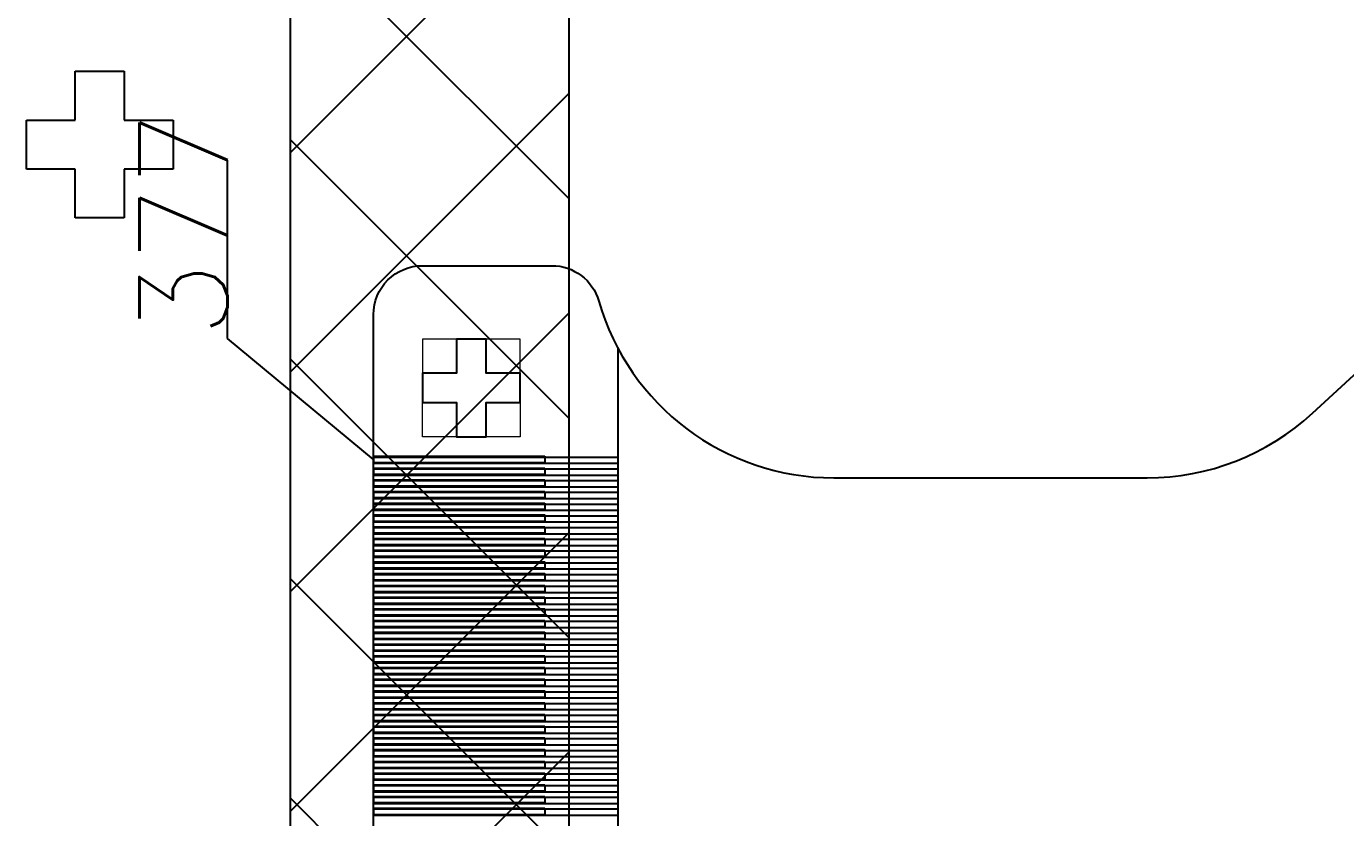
# Model space of a CAD drawing. Extents: x 13661 to 14061, y -1399 to -1089.
# Drawn here: x 13776.586 to 13779.284, y -1225.65 to -1224.032 of the extents above; entities that cross this region are included whole.
import ezdxf

# ---------------------------------------------------------------- set-up
doc = ezdxf.new("R2010")
doc.units = 0
doc.header["$LTSCALE"] = 16.335
doc.header["$MEASUREMENT"] = 0
doc.linetypes.add('HIDDEN', pattern=[0.2, 0.1, -0.1])
doc.layers.get('0').update_dxf_attribs({"linetype": 'CONTINUOUS'})
doc.layers.add('ENCAP', color=7, linetype='CONTINUOUS')
doc.layers.add('label', color=1, linetype='CONTINUOUS')
doc.layers.add('label @ 1', color=1, linetype='CONTINUOUS', lineweight=13)
doc.layers.add('尺寸标注', color=4, linetype='CONTINUOUS', lineweight=0)
doc.styles.add('sz', font='txt.shx')

msp = doc.modelspace()

# ---------------------------------------------------------------- hatches: boundary and pattern name
at = {"linetype": 'HIDDEN'}
h = msp.add_hatch(dxfattribs=at)
h.set_pattern_fill('ANSI37', scale=0.1, angle=90)
h.set_pattern_definition([(135, (9123.3459, -3496.506), (-0.224506403, -0.224506403), []), (225, (9123.3459, -3496.506), (0.224506403, -0.224506403), [])])
h.paths.add_polyline_path([(13777.12626, -1248.76883), (13777.12626, -1223.13528), (13777.69626, -1223.13528), (13777.69626, -1248.76883)])

# ---------------------------------------------------------------- linework, layer by layer
for p, q in [((13777.69626, -1248.76883), (13777.69626, -1210.09043)), ((13776.68626, -1224.22343), (13776.68626, -1224.12343)), ((13776.68626, -1224.12343), (13776.78626, -1224.12343)), ((13776.68626, -1224.22343), (13776.68626, -1224.12343)), ((13776.68626, -1224.12343), (13776.78626, -1224.12343)), ((13776.78626, -1224.12343), (13776.78626, -1224.22343)), ((13776.78626, -1224.12343), (13776.78626, -1224.22343)), ((13776.58626, -1224.32343), (13776.58626, -1224.22343)), ((13776.58626, -1224.22343), (13776.68626, -1224.22343)), ((13776.58626, -1224.32343), (13776.58626, -1224.22343)), ((13776.58626, -1224.22343), (13776.68626, -1224.22343)), ((13776.78626, -1224.22343), (13776.88626, -1224.22343)), ((13776.78626, -1224.22343), (13776.88626, -1224.22343)), ((13776.88626, -1224.22343), (13776.88626, -1224.32343)), ((13776.88626, -1224.22343), (13776.88626, -1224.32343)), ((13776.68626, -1224.32343), (13776.58626, -1224.32343)), ((13776.68626, -1224.32343), (13776.58626, -1224.32343)), ((13776.68626, -1224.42343), (13776.68626, -1224.32343)), ((13776.68626, -1224.42343), (13776.68626, -1224.32343)), ((13776.88626, -1224.32343), (13776.78626, -1224.32343)), ((13776.78626, -1224.32343), (13776.78626, -1224.42343)), ((13776.88626, -1224.32343), (13776.78626, -1224.32343)), ((13776.78626, -1224.32343), (13776.78626, -1224.42343)), ((13776.78626, -1224.42343), (13776.68626, -1224.42343)), ((13776.78626, -1224.42343), (13776.68626, -1224.42343)), ((13777.79626, -1234.16871), (13777.79626, -1224.69055))]:
    msp.add_line(p, q)
at = {"linetype": 'Continuous', "lineweight": 0}
for p, q in [((13777.39626, -1224.67113), (13777.39626, -1224.74113)), ((13777.46626, -1224.67113), (13777.39626, -1224.67113)), ((13777.39626, -1224.67113), (13777.39626, -1224.74113)), ((13777.46626, -1224.67113), (13777.39626, -1224.67113)), ((13777.46626, -1224.74113), (13777.46626, -1224.67113)), ((13777.46626, -1224.74113), (13777.46626, -1224.67113)), ((13777.52626, -1224.67113), (13777.52626, -1224.74113)), ((13777.59626, -1224.67113), (13777.52626, -1224.67113)), ((13777.52626, -1224.67113), (13777.52626, -1224.74113)), ((13777.59626, -1224.67113), (13777.52626, -1224.67113)), ((13777.59626, -1224.74113), (13777.59626, -1224.67113)), ((13777.59626, -1224.74113), (13777.59626, -1224.67113)), ((13777.39626, -1224.74113), (13777.46626, -1224.74113)), ((13777.39626, -1224.74113), (13777.46626, -1224.74113)), ((13777.52626, -1224.74113), (13777.59626, -1224.74113)), ((13777.52626, -1224.74113), (13777.59626, -1224.74113)), ((13777.39626, -1224.87113), (13777.39626, -1224.80113)), ((13777.39626, -1224.80113), (13777.46626, -1224.80113)), ((13777.39626, -1224.87113), (13777.39626, -1224.80113)), ((13777.39626, -1224.80113), (13777.46626, -1224.80113)), ((13777.46626, -1224.80113), (13777.46626, -1224.87113)), ((13777.46626, -1224.80113), (13777.46626, -1224.87113)), ((13777.52626, -1224.87113), (13777.52626, -1224.80113)), ((13777.52626, -1224.80113), (13777.59626, -1224.80113)), ((13777.52626, -1224.87113), (13777.52626, -1224.80113)), ((13777.52626, -1224.80113), (13777.59626, -1224.80113)), ((13777.59626, -1224.80113), (13777.59626, -1224.87113)), ((13777.59626, -1224.80113), (13777.59626, -1224.87113)), ((13777.46626, -1224.87113), (13777.39626, -1224.87113)), ((13777.46626, -1224.87113), (13777.39626, -1224.87113)), ((13777.59626, -1224.87113), (13777.52626, -1224.87113)), ((13777.59626, -1224.87113), (13777.52626, -1224.87113))]:
    msp.add_line(p, q, dxfattribs=at)
at = {"color": 3}
for p, q in [((13777.29626, -1224.92413), (13777.29626, -1224.91113)), ((13777.29626, -1224.91113), (13777.64626, -1224.91113)), ((13777.29626, -1224.92413), (13777.29626, -1224.91113)), ((13777.29626, -1224.91113), (13777.64626, -1224.91113)), ((13777.64626, -1224.91113), (13777.64626, -1224.92413)), ((13777.64626, -1224.91113), (13777.64626, -1224.92413)), ((13777.64626, -1224.92413), (13777.29626, -1224.92413)), ((13777.64626, -1224.92413), (13777.29626, -1224.92413)), ((13777.29626, -1224.94813), (13777.29626, -1224.93513)), ((13777.29626, -1224.93513), (13777.64626, -1224.93513)), ((13777.29626, -1224.94813), (13777.29626, -1224.93513)), ((13777.29626, -1224.93513), (13777.64626, -1224.93513)), ((13777.64626, -1224.93513), (13777.64626, -1224.94813)), ((13777.64626, -1224.93513), (13777.64626, -1224.94813)), ((13777.64626, -1224.94813), (13777.29626, -1224.94813)), ((13777.64626, -1224.94813), (13777.29626, -1224.94813)), ((13777.29626, -1224.97213), (13777.29626, -1224.95913)), ((13777.29626, -1224.95913), (13777.64626, -1224.95913)), ((13777.29626, -1224.97213), (13777.29626, -1224.95913)), ((13777.29626, -1224.95913), (13777.64626, -1224.95913)), ((13777.64626, -1224.97213), (13777.29626, -1224.97213)), ((13777.64626, -1224.97213), (13777.29626, -1224.97213)), ((13777.64626, -1224.95913), (13777.64626, -1224.97213)), ((13777.64626, -1224.95913), (13777.64626, -1224.97213)), ((13777.29626, -1224.99613), (13777.29626, -1224.98313)), ((13777.29626, -1224.98313), (13777.64626, -1224.98313)), ((13777.29626, -1224.99613), (13777.29626, -1224.98313)), ((13777.29626, -1224.98313), (13777.64626, -1224.98313)), ((13777.64626, -1224.99613), (13777.29626, -1224.99613)), ((13777.64626, -1224.99613), (13777.29626, -1224.99613)), ((13777.64626, -1224.98313), (13777.64626, -1224.99613)), ((13777.64626, -1224.98313), (13777.64626, -1224.99613)), ((13777.29626, -1225.02013), (13777.29626, -1225.00713)), ((13777.29626, -1225.00713), (13777.64626, -1225.00713)), ((13777.29626, -1225.02013), (13777.29626, -1225.00713)), ((13777.29626, -1225.00713), (13777.64626, -1225.00713)), ((13777.64626, -1225.02013), (13777.29626, -1225.02013)), ((13777.64626, -1225.02013), (13777.29626, -1225.02013)), ((13777.64626, -1225.00713), (13777.64626, -1225.02013)), ((13777.64626, -1225.00713), (13777.64626, -1225.02013)), ((13777.29626, -1225.04413), (13777.29626, -1225.03113)), ((13777.29626, -1225.03113), (13777.64626, -1225.03113)), ((13777.29626, -1225.04413), (13777.29626, -1225.03113)), ((13777.29626, -1225.03113), (13777.64626, -1225.03113)), ((13777.64626, -1225.04413), (13777.29626, -1225.04413)), ((13777.64626, -1225.04413), (13777.29626, -1225.04413)), ((13777.64626, -1225.03113), (13777.64626, -1225.04413)), ((13777.64626, -1225.03113), (13777.64626, -1225.04413)), ((13777.29626, -1225.06813), (13777.29626, -1225.05513)), ((13777.29626, -1225.05513), (13777.64626, -1225.05513)), ((13777.29626, -1225.06813), (13777.29626, -1225.05513)), ((13777.29626, -1225.05513), (13777.64626, -1225.05513)), ((13777.64626, -1225.06813), (13777.29626, -1225.06813)), ((13777.64626, -1225.06813), (13777.29626, -1225.06813)), ((13777.29626, -1225.09213), (13777.29626, -1225.07913)), ((13777.29626, -1225.07913), (13777.64626, -1225.07913)), ((13777.29626, -1225.09213), (13777.29626, -1225.07913)), ((13777.29626, -1225.07913), (13777.64626, -1225.07913)), ((13777.64626, -1225.05513), (13777.64626, -1225.06813)), ((13777.64626, -1225.05513), (13777.64626, -1225.06813)), ((13777.64626, -1225.07913), (13777.64626, -1225.09213)), ((13777.64626, -1225.07913), (13777.64626, -1225.09213)), ((13777.64626, -1225.09213), (13777.29626, -1225.09213)), ((13777.64626, -1225.09213), (13777.29626, -1225.09213))]:
    msp.add_line(p, q, dxfattribs=at)
at = {"color": 2}
for p, q in [((13777.29626, -1225.11613), (13777.29626, -1225.10313)), ((13777.29626, -1225.10313), (13777.64626, -1225.10313)), ((13777.29626, -1225.11613), (13777.29626, -1225.10313)), ((13777.29626, -1225.10313), (13777.64626, -1225.10313)), ((13777.64626, -1225.10313), (13777.64626, -1225.11613)), ((13777.64626, -1225.10313), (13777.64626, -1225.11613)), ((13777.64626, -1225.11613), (13777.29626, -1225.11613)), ((13777.64626, -1225.11613), (13777.29626, -1225.11613)), ((13777.29626, -1225.14013), (13777.29626, -1225.12713)), ((13777.29626, -1225.12713), (13777.64626, -1225.12713)), ((13777.29626, -1225.14013), (13777.29626, -1225.12713)), ((13777.29626, -1225.12713), (13777.64626, -1225.12713)), ((13777.64626, -1225.12713), (13777.64626, -1225.14013)), ((13777.64626, -1225.12713), (13777.64626, -1225.14013)), ((13777.64626, -1225.14013), (13777.29626, -1225.14013)), ((13777.64626, -1225.14013), (13777.29626, -1225.14013)), ((13777.29626, -1225.16413), (13777.29626, -1225.15113)), ((13777.29626, -1225.15113), (13777.64626, -1225.15113)), ((13777.29626, -1225.16413), (13777.29626, -1225.15113)), ((13777.29626, -1225.15113), (13777.64626, -1225.15113)), ((13777.64626, -1225.15113), (13777.64626, -1225.16413)), ((13777.64626, -1225.15113), (13777.64626, -1225.16413)), ((13777.64626, -1225.16413), (13777.29626, -1225.16413)), ((13777.64626, -1225.16413), (13777.29626, -1225.16413)), ((13777.29626, -1225.18813), (13777.29626, -1225.17513)), ((13777.29626, -1225.17513), (13777.64626, -1225.17513)), ((13777.29626, -1225.18813), (13777.29626, -1225.17513)), ((13777.29626, -1225.17513), (13777.64626, -1225.17513)), ((13777.64626, -1225.18813), (13777.29626, -1225.18813)), ((13777.64626, -1225.18813), (13777.29626, -1225.18813)), ((13777.64626, -1225.17513), (13777.64626, -1225.18813)), ((13777.64626, -1225.17513), (13777.64626, -1225.18813)), ((13777.29626, -1225.21213), (13777.29626, -1225.19913)), ((13777.29626, -1225.19913), (13777.64626, -1225.19913)), ((13777.29626, -1225.21213), (13777.29626, -1225.19913)), ((13777.29626, -1225.19913), (13777.64626, -1225.19913)), ((13777.64626, -1225.21213), (13777.29626, -1225.21213)), ((13777.64626, -1225.21213), (13777.29626, -1225.21213)), ((13777.64626, -1225.19913), (13777.64626, -1225.21213)), ((13777.64626, -1225.19913), (13777.64626, -1225.21213)), ((13777.29626, -1225.23613), (13777.29626, -1225.22313)), ((13777.29626, -1225.22313), (13777.64626, -1225.22313)), ((13777.29626, -1225.23613), (13777.29626, -1225.22313)), ((13777.29626, -1225.22313), (13777.64626, -1225.22313)), ((13777.64626, -1225.23613), (13777.29626, -1225.23613)), ((13777.64626, -1225.23613), (13777.29626, -1225.23613)), ((13777.64626, -1225.22313), (13777.64626, -1225.23613)), ((13777.64626, -1225.22313), (13777.64626, -1225.23613)), ((13777.29626, -1225.26013), (13777.29626, -1225.24713)), ((13777.29626, -1225.24713), (13777.64626, -1225.24713)), ((13777.29626, -1225.26013), (13777.29626, -1225.24713)), ((13777.29626, -1225.24713), (13777.64626, -1225.24713)), ((13777.64626, -1225.26013), (13777.29626, -1225.26013)), ((13777.64626, -1225.26013), (13777.29626, -1225.26013)), ((13777.64626, -1225.24713), (13777.64626, -1225.26013)), ((13777.64626, -1225.24713), (13777.64626, -1225.26013)), ((13777.29626, -1225.28413), (13777.29626, -1225.27113)), ((13777.29626, -1225.27113), (13777.64626, -1225.27113)), ((13777.29626, -1225.28413), (13777.29626, -1225.27113)), ((13777.29626, -1225.27113), (13777.64626, -1225.27113)), ((13777.64626, -1225.28413), (13777.29626, -1225.28413)), ((13777.64626, -1225.28413), (13777.29626, -1225.28413)), ((13777.29626, -1225.30813), (13777.29626, -1225.29513)), ((13777.29626, -1225.29513), (13777.64626, -1225.29513)), ((13777.29626, -1225.30813), (13777.29626, -1225.29513)), ((13777.29626, -1225.29513), (13777.64626, -1225.29513)), ((13777.64626, -1225.27113), (13777.64626, -1225.28413)), ((13777.64626, -1225.27113), (13777.64626, -1225.28413)), ((13777.64626, -1225.29513), (13777.64626, -1225.30813)), ((13777.64626, -1225.29513), (13777.64626, -1225.30813)), ((13777.64626, -1225.30813), (13777.29626, -1225.30813)), ((13777.64626, -1225.30813), (13777.29626, -1225.30813)), ((13777.29626, -1225.33213), (13777.29626, -1225.31913)), ((13777.29626, -1225.31913), (13777.64626, -1225.31913)), ((13777.29626, -1225.33213), (13777.29626, -1225.31913)), ((13777.29626, -1225.31913), (13777.64626, -1225.31913)), ((13777.64626, -1225.31913), (13777.64626, -1225.33213)), ((13777.64626, -1225.31913), (13777.64626, -1225.33213)), ((13777.64626, -1225.33213), (13777.29626, -1225.33213)), ((13777.64626, -1225.33213), (13777.29626, -1225.33213)), ((13777.29626, -1225.35613), (13777.29626, -1225.34313)), ((13777.29626, -1225.34313), (13777.64626, -1225.34313)), ((13777.29626, -1225.35613), (13777.29626, -1225.34313)), ((13777.29626, -1225.34313), (13777.64626, -1225.34313)), ((13777.64626, -1225.34313), (13777.64626, -1225.35613)), ((13777.64626, -1225.34313), (13777.64626, -1225.35613)), ((13777.64626, -1225.35613), (13777.29626, -1225.35613)), ((13777.64626, -1225.35613), (13777.29626, -1225.35613)), ((13777.29626, -1225.38013), (13777.29626, -1225.36713)), ((13777.29626, -1225.36713), (13777.64626, -1225.36713)), ((13777.29626, -1225.38013), (13777.29626, -1225.36713)), ((13777.29626, -1225.36713), (13777.64626, -1225.36713)), ((13777.64626, -1225.36713), (13777.64626, -1225.38013)), ((13777.64626, -1225.36713), (13777.64626, -1225.38013)), ((13777.64626, -1225.38013), (13777.29626, -1225.38013)), ((13777.64626, -1225.38013), (13777.29626, -1225.38013)), ((13777.29626, -1225.40413), (13777.29626, -1225.39113)), ((13777.29626, -1225.39113), (13777.64626, -1225.39113)), ((13777.29626, -1225.40413), (13777.29626, -1225.39113)), ((13777.29626, -1225.39113), (13777.64626, -1225.39113)), ((13777.64626, -1225.40413), (13777.29626, -1225.40413)), ((13777.64626, -1225.40413), (13777.29626, -1225.40413)), ((13777.64626, -1225.39113), (13777.64626, -1225.40413)), ((13777.64626, -1225.39113), (13777.64626, -1225.40413)), ((13777.29626, -1225.42813), (13777.29626, -1225.41513)), ((13777.29626, -1225.41513), (13777.64626, -1225.41513)), ((13777.29626, -1225.42813), (13777.29626, -1225.41513)), ((13777.29626, -1225.41513), (13777.64626, -1225.41513)), ((13777.64626, -1225.42813), (13777.29626, -1225.42813)), ((13777.64626, -1225.42813), (13777.29626, -1225.42813)), ((13777.64626, -1225.41513), (13777.64626, -1225.42813)), ((13777.64626, -1225.41513), (13777.64626, -1225.42813)), ((13777.29626, -1225.45213), (13777.29626, -1225.43913)), ((13777.29626, -1225.43913), (13777.64626, -1225.43913)), ((13777.29626, -1225.45213), (13777.29626, -1225.43913)), ((13777.29626, -1225.43913), (13777.64626, -1225.43913)), ((13777.64626, -1225.45213), (13777.29626, -1225.45213)), ((13777.64626, -1225.45213), (13777.29626, -1225.45213)), ((13777.64626, -1225.43913), (13777.64626, -1225.45213)), ((13777.64626, -1225.43913), (13777.64626, -1225.45213)), ((13777.29626, -1225.47613), (13777.29626, -1225.46313)), ((13777.29626, -1225.46313), (13777.64626, -1225.46313)), ((13777.29626, -1225.47613), (13777.29626, -1225.46313)), ((13777.29626, -1225.46313), (13777.64626, -1225.46313)), ((13777.64626, -1225.47613), (13777.29626, -1225.47613)), ((13777.64626, -1225.47613), (13777.29626, -1225.47613)), ((13777.64626, -1225.46313), (13777.64626, -1225.47613)), ((13777.64626, -1225.46313), (13777.64626, -1225.47613)), ((13777.29626, -1225.50013), (13777.29626, -1225.48713)), ((13777.29626, -1225.48713), (13777.64626, -1225.48713)), ((13777.29626, -1225.50013), (13777.29626, -1225.48713)), ((13777.29626, -1225.48713), (13777.64626, -1225.48713)), ((13777.64626, -1225.50013), (13777.29626, -1225.50013)), ((13777.64626, -1225.50013), (13777.29626, -1225.50013)), ((13777.29626, -1225.52413), (13777.29626, -1225.51113)), ((13777.29626, -1225.51113), (13777.64626, -1225.51113)), ((13777.29626, -1225.52413), (13777.29626, -1225.51113)), ((13777.29626, -1225.51113), (13777.64626, -1225.51113)), ((13777.64626, -1225.48713), (13777.64626, -1225.50013)), ((13777.64626, -1225.48713), (13777.64626, -1225.50013)), ((13777.64626, -1225.51113), (13777.64626, -1225.52413)), ((13777.64626, -1225.51113), (13777.64626, -1225.52413)), ((13777.64626, -1225.52413), (13777.29626, -1225.52413)), ((13777.64626, -1225.52413), (13777.29626, -1225.52413)), ((13777.29626, -1225.54813), (13777.29626, -1225.53513)), ((13777.29626, -1225.53513), (13777.64626, -1225.53513)), ((13777.29626, -1225.54813), (13777.29626, -1225.53513)), ((13777.29626, -1225.53513), (13777.64626, -1225.53513)), ((13777.64626, -1225.53513), (13777.64626, -1225.54813)), ((13777.64626, -1225.53513), (13777.64626, -1225.54813)), ((13777.64626, -1225.54813), (13777.29626, -1225.54813)), ((13777.64626, -1225.54813), (13777.29626, -1225.54813)), ((13777.29626, -1225.57213), (13777.29626, -1225.55913)), ((13777.29626, -1225.55913), (13777.64626, -1225.55913)), ((13777.29626, -1225.57213), (13777.29626, -1225.55913)), ((13777.29626, -1225.55913), (13777.64626, -1225.55913)), ((13777.64626, -1225.55913), (13777.64626, -1225.57213)), ((13777.64626, -1225.55913), (13777.64626, -1225.57213)), ((13777.64626, -1225.57213), (13777.29626, -1225.57213)), ((13777.64626, -1225.57213), (13777.29626, -1225.57213)), ((13777.29626, -1225.59613), (13777.29626, -1225.58313)), ((13777.29626, -1225.58313), (13777.64626, -1225.58313)), ((13777.29626, -1225.59613), (13777.29626, -1225.58313)), ((13777.29626, -1225.58313), (13777.64626, -1225.58313)), ((13777.64626, -1225.58313), (13777.64626, -1225.59613)), ((13777.64626, -1225.58313), (13777.64626, -1225.59613)), ((13777.64626, -1225.59613), (13777.29626, -1225.59613)), ((13777.64626, -1225.59613), (13777.29626, -1225.59613)), ((13777.29626, -1225.62013), (13777.29626, -1225.60713)), ((13777.29626, -1225.60713), (13777.64626, -1225.60713)), ((13777.29626, -1225.62013), (13777.29626, -1225.60713)), ((13777.29626, -1225.60713), (13777.64626, -1225.60713)), ((13777.64626, -1225.62013), (13777.29626, -1225.62013)), ((13777.64626, -1225.62013), (13777.29626, -1225.62013)), ((13777.64626, -1225.60713), (13777.64626, -1225.62013)), ((13777.64626, -1225.60713), (13777.64626, -1225.62013)), ((13777.29626, -1225.64413), (13777.29626, -1225.63113)), ((13777.29626, -1225.63113), (13777.64626, -1225.63113)), ((13777.29626, -1225.64413), (13777.29626, -1225.63113)), ((13777.29626, -1225.63113), (13777.64626, -1225.63113)), ((13777.64626, -1225.64413), (13777.29626, -1225.64413)), ((13777.64626, -1225.64413), (13777.29626, -1225.64413)), ((13777.64626, -1225.63113), (13777.64626, -1225.64413)), ((13777.64626, -1225.63113), (13777.64626, -1225.64413))]:
    msp.add_line(p, q, dxfattribs=at)
for points in [[(13777.46626, -1224.67113), (13777.46626, -1224.74113), (13777.39626, -1224.74113), (13777.39626, -1224.80113), (13777.46626, -1224.80113), (13777.46626, -1224.87113), (13777.52626, -1224.87113), (13777.52626, -1224.80113), (13777.59626, -1224.80113), (13777.59626, -1224.74113), (13777.52626, -1224.74113), (13777.52626, -1224.67113)], [(13777.29626, -1225.11736), (13777.79626, -1225.11736), (13777.79626, -1225.10536), (13777.29626, -1225.10536)], [(13777.29626, -1225.14135), (13777.79626, -1225.14135), (13777.79626, -1225.12935), (13777.29626, -1225.12935)], [(13777.29626, -1225.16534), (13777.79626, -1225.16534), (13777.79626, -1225.15334), (13777.29626, -1225.15334)], [(13777.29626, -1225.18933), (13777.79626, -1225.18933), (13777.79626, -1225.17733), (13777.29626, -1225.17733)], [(13777.29626, -1225.21332), (13777.79626, -1225.21332), (13777.79626, -1225.20132), (13777.29626, -1225.20132)], [(13777.29626, -1225.23731), (13777.79626, -1225.23731), (13777.79626, -1225.22531), (13777.29626, -1225.22531)], [(13777.29626, -1225.2613), (13777.79626, -1225.2613), (13777.79626, -1225.2493), (13777.29626, -1225.2493)], [(13777.29626, -1225.28529), (13777.79626, -1225.28529), (13777.79626, -1225.27329), (13777.29626, -1225.27329)], [(13777.29626, -1225.30928), (13777.79626, -1225.30928), (13777.79626, -1225.29728), (13777.29626, -1225.29728)], [(13777.29626, -1225.33327), (13777.79626, -1225.33327), (13777.79626, -1225.32127), (13777.29626, -1225.32127)], [(13777.29626, -1225.35726), (13777.79626, -1225.35726), (13777.79626, -1225.34526), (13777.29626, -1225.34526)], [(13777.29626, -1225.38125), (13777.79626, -1225.38125), (13777.79626, -1225.36925), (13777.29626, -1225.36925)], [(13777.29626, -1225.40525), (13777.79626, -1225.40525), (13777.79626, -1225.39325), (13777.29626, -1225.39325)], [(13777.29626, -1225.42924), (13777.79626, -1225.42924), (13777.79626, -1225.41724), (13777.29626, -1225.41724)], [(13777.29626, -1225.45323), (13777.79626, -1225.45323), (13777.79626, -1225.44123), (13777.29626, -1225.44123)], [(13777.29626, -1225.47722), (13777.79626, -1225.47722), (13777.79626, -1225.46522), (13777.29626, -1225.46522)], [(13777.29626, -1225.50121), (13777.79626, -1225.50121), (13777.79626, -1225.48921), (13777.29626, -1225.48921)], [(13777.29626, -1225.5252), (13777.79626, -1225.5252), (13777.79626, -1225.5132), (13777.29626, -1225.5132)], [(13777.29626, -1225.54919), (13777.79626, -1225.54919), (13777.79626, -1225.53719), (13777.29626, -1225.53719)], [(13777.29626, -1225.57318), (13777.79626, -1225.57318), (13777.79626, -1225.56118), (13777.29626, -1225.56118)], [(13777.29626, -1225.59717), (13777.79626, -1225.59717), (13777.79626, -1225.58517), (13777.29626, -1225.58517)], [(13777.29626, -1225.62116), (13777.79626, -1225.62116), (13777.79626, -1225.60916), (13777.29626, -1225.60916)], [(13777.29626, -1225.64515), (13777.79626, -1225.64515), (13777.79626, -1225.63315), (13777.29626, -1225.63315)]]:
    msp.add_lwpolyline(points, close=True)
at = {"color": 3}
for points in [[(13777.29626, -1224.92544), (13777.79626, -1224.92544), (13777.79626, -1224.91344), (13777.29626, -1224.91344)], [(13777.29626, -1224.94943), (13777.79626, -1224.94943), (13777.79626, -1224.93743), (13777.29626, -1224.93743)], [(13777.29626, -1224.97342), (13777.79626, -1224.97342), (13777.79626, -1224.96142), (13777.29626, -1224.96142)], [(13777.29626, -1224.99741), (13777.79626, -1224.99741), (13777.79626, -1224.98541), (13777.29626, -1224.98541)], [(13777.29626, -1225.0214), (13777.79626, -1225.0214), (13777.79626, -1225.0094), (13777.29626, -1225.0094)], [(13777.29626, -1225.04539), (13777.79626, -1225.04539), (13777.79626, -1225.03339), (13777.29626, -1225.03339)], [(13777.29626, -1225.06938), (13777.79626, -1225.06938), (13777.79626, -1225.05738), (13777.29626, -1225.05738)], [(13777.29626, -1225.09337), (13777.79626, -1225.09337), (13777.79626, -1225.08137), (13777.29626, -1225.08137)]]:
    msp.add_lwpolyline(points, close=True, dxfattribs=at)
at = {"layer": 'ENCAP', "color": 85}
msp.add_lwpolyline([(13777.29626, -1234.23813), (13777.29626, -1224.62113, -0.4142136), (13777.39626, -1224.52113), (13777.66079, -1224.52113, -0.3342976), (13777.75689, -1224.59347, 0.3342976), (13778.23737, -1224.95513), (13778.87816, -1224.95513, 0.1881713), (13779.21678, -1224.82302), (13780.44501, -1223.69252), (13780.58058, -1223.56774, -0.1881713), (13780.91919, -1223.43563), (13783.19183, -1223.43563, 0.0372033), (13783.26593, -1223.43011, 0.2774593), (13783.50435, -1223.23331), (13783.92052, -1222.05474, -0.3179445), (13784.2034, -1221.85463), (13786.54061, -1221.85463, -0.4142136), (13787.04061, -1222.35463), (13787.04061, -1236.50463, -0.4142136)], format="xyb", dxfattribs=at)
at = {"layer": 'label', "color": 0}
msp.add_line((13777.12626, -1248.76883), (13777.12626, -1210.09043), dxfattribs=at)
at = {"layer": '尺寸标注', "lineweight": -2}
for p, q in [((13776.99739, -1224.67025), (13776.99739, -1224.30531)), ((13776.99739, -1224.67025), (13776.99739, -1224.30531)), ((13777.29626, -1224.91763), (13776.99739, -1224.67025)), ((13777.29626, -1224.91763), (13776.99739, -1224.67025))]:
    msp.add_line(p, q, dxfattribs=at)

# ---------------------------------------------------------------- texts
at = {"layer": 'label @ 1', "linetype": 'Continuous', "lineweight": 0, "style": 'sz'}
msp.add_text('377', height=0.18, rotation=90, dxfattribs=at).set_placement((13776.99739, -1224.66799))
msp.add_text('377', height=0.18, rotation=90, dxfattribs=at).set_placement((13776.99739, -1224.66799))

doc.saveas('drawing.dxf')
